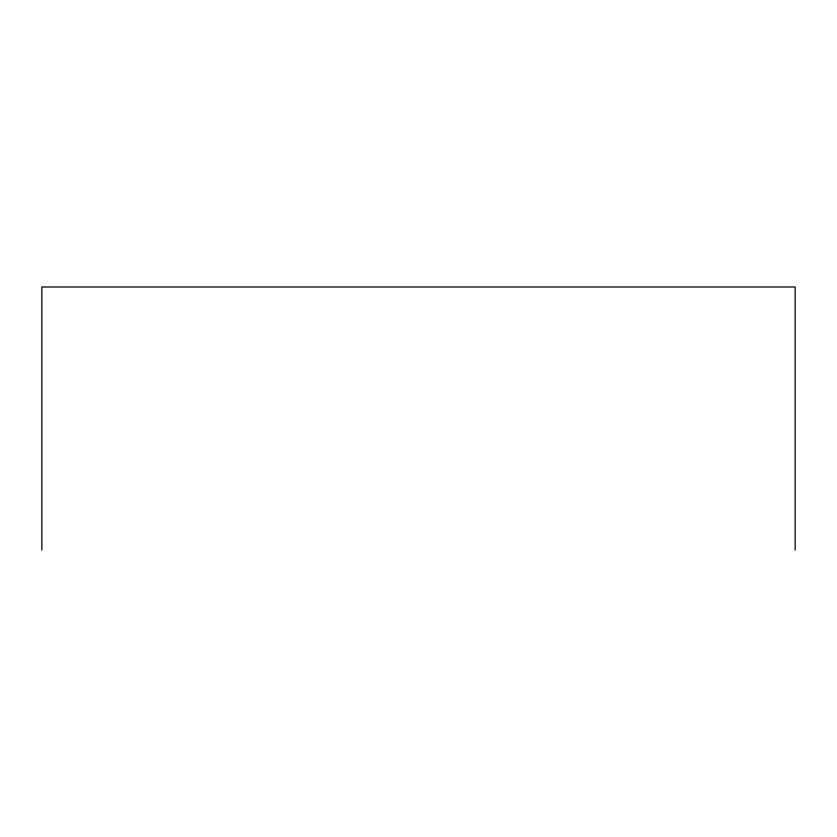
<?xml version="1.0" encoding="UTF-8"?>
<svg xmlns="http://www.w3.org/2000/svg" width="837" height="837" viewBox="0 0 837 837"><rect width="100%" height="100%" fill="white"/><g stroke="black" fill="none" stroke-linecap="round" stroke-linejoin="round"><path stroke-width="1.26" d="M795.15 550.014L795.15 286.986L41.85 286.986L41.85 550.014"/></g></svg>
